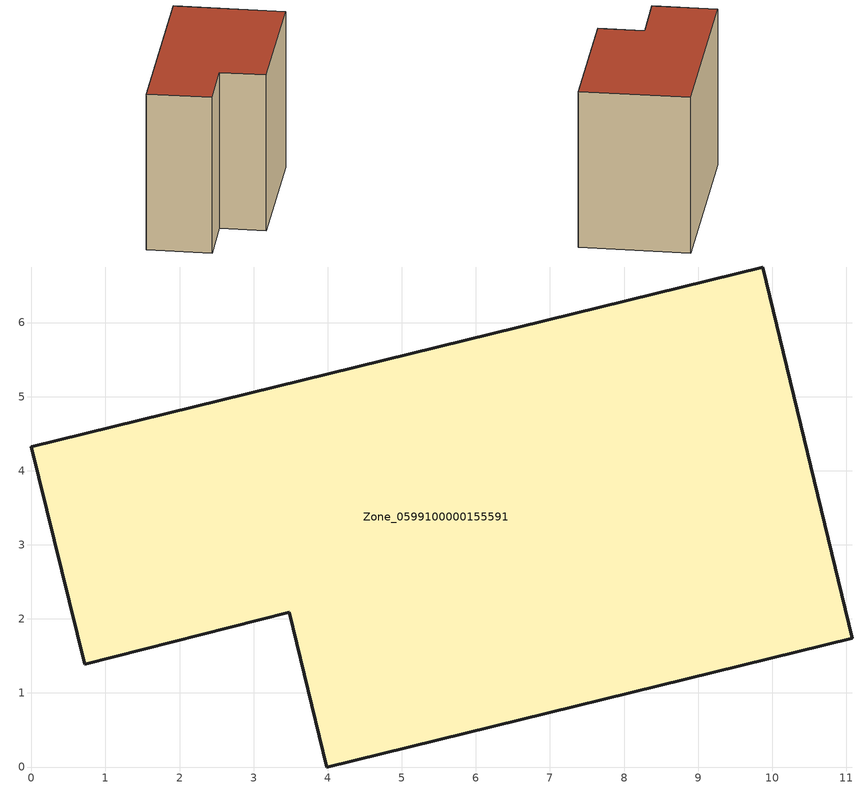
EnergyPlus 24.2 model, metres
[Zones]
Zone_0599100000155591
 floor ground (C_G): 3.48,2.09 0.72,1.39 0,4.32 9.87,6.75 11.08,1.74 3.99,0 z0
 wall outside (C_F): 9.87,6.75 0,4.32 0.72,1.39 3.48,2.09 3.99,0 11.08,1.74 9.87,6.75 z0:7.68
 roof outside (C_R): 3.99,0 11.08,1.74 9.87,6.75 0,4.32 0.72,1.39 3.48,2.09 z7.68
[BUILDING]
Pand.0599100000155591: North Axis=0; Terrain=City; Loads Convergence Tolerance Value=0.04; Temperature Convergence Tolerance Value=0.4; Solar Distribution=FullExterior; Maximum Number of Warmup Days=25; Minimum Number of Warmup Days=1
[Site:Location]
Rotterdam.The.Hague.AP_ZH_NLD Design_Conditions: Latitude=51.96; Longitude=4.45; Time Zone=1; Elevation=-4.5
[SITE:GROUNDTEMPERATURE:BUILDINGSURFACE]
18, 18, 18, 18, 18, 18, 18, 18, 18, 18, 18, 18
[MATERIAL] Thermal Absorptance=0.9; Solar Absorptance=0.7; Visible Absorptance=0.7
Name | Roughness | Thickness | Conductivity | Density | Specific Heat
G.TC.1946 | MediumSmooth | 0.15 | 1 | 540 | 1210
F.TC.1946 | Rough | 0.3 | 0.857143 | 1920 | 840
R.TC.1946 | MediumRough | 0.2 | 0.909091 | 1500 | 1000
[CONSTRUCTION]
C_G: G.TC.1946
C_F: F.TC.1946
C_R: R.TC.1946
[ZONE]
Zone_0599100000155591: Type=1; Multiplier=1; Ceiling Height=Autocalculate; Volume=Autocalculate; Floor Area=autocalculate; Part of Total Floor Area=Yes
[ZONEINFILTRATION:DESIGNFLOWRATE]
Infil_Zone_0599100000155591: Zone or ZoneList or Space or SpaceList=Zone_0599100000155591; Schedule=AlwaysOn; Design Flow Rate Calculation Method=Flow/Area; Flow Rate per Floor Area=0.003; Constant Term Coefficient=1; Temperature Term Coefficient=0; Velocity Term Coefficient=0; Velocity Squared Term Coefficient=0
[HVACTEMPLATE:ZONE:IDEALLOADSAIRSYSTEM]
Zone_0599100000155591: Maximum Heating Supply Air Temperature=50; Minimum Cooling Supply Air Temperature=13; Maximum Heating Supply Air Humidity Ratio=0.0156; Minimum Cooling Supply Air Humidity Ratio=0.0077; Heating Limit=NoLimit; Cooling Limit=NoLimit; Dehumidification Control Type=ConstantSensibleHeatRatio; Cooling Sensible Heat Ratio=0.7; Dehumidification Setpoint=60; Humidification Control Type=None; Humidification Setpoint=30; Outdoor Air Method=None; Outdoor Air Flow Rate per Person=0.00944; Outdoor Air Flow Rate per Zone Floor Area=0; Outdoor Air Flow Rate per Zone=0; Demand Controlled Ventilation Type=None; Outdoor Air Economizer Type=NoEconomizer; Heat Recovery Type=None; Sensible Heat Recovery Effectiveness=0.7; Latent Heat Recovery Effectiveness=0.65
[ZONECONTROL:THERMOSTAT]
ThermostatControl_Zone_0599100000155591: Zone or ZoneList=Zone_0599100000155591; Control Type Schedule=DualSetpointControlType; Control 1=Thermostat_Zone_0599100000155591; Temperature Difference Between Cutout And Setpoint=0
[THERMOSTATSETPOINT:DUALSETPOINT]
Thermostat_Zone_0599100000155591: Heating Setpoint Temperature Schedule=HeatingSetpoint_Zone_0599100000155591; Cooling Setpoint Temperature Schedule=CoolingSetpoint_Zone_0599100000155591
[SCHEDULE:COMPACT]
HeatingSetpoint_Zone_0599100000155591: Through: 12/31, For: AllDays, Until: 24:00, 21
CoolingSetpoint_Zone_0599100000155591: Through: 12/31, For: AllDays, Until: 24:00, 24
DualSetpointControlType: Through: 12/31, For: AllDays, Until: 24:00, 4
AlwaysOn: Through: 12/31, For: AllDays, Until: 24:00, 1
